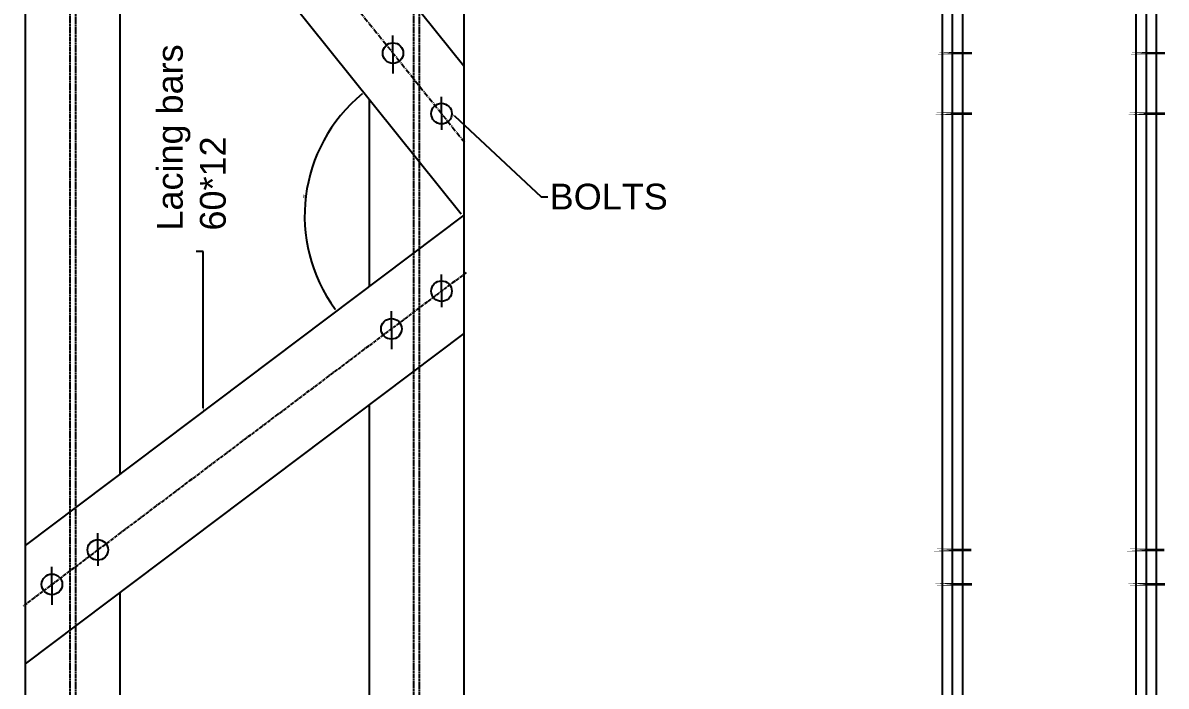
# Model space of a CAD drawing. Header units: millimetres. Extents: x 4395 to 7387, y 3075 to 7490.
# Drawn here: x 4432 to 5761, y 4733 to 5505 of the extents above; entities that cross this region are included whole.
import ezdxf
from ezdxf import colors
from ezdxf.entities.mleader import LeaderData, LeaderLine
from ezdxf.math import Vec2, Vec3

# ---------------------------------------------------------------- set-up
doc = ezdxf.new("R2010")
doc.units = ezdxf.units.MM
for name, pattern in [('ACAD_ISO02W100', [15, 12, -3]), ('CENTER', [50.8, 31.75, -6.35, 6.35, -6.35]), ('CENTER2', [28.575, 19.05, -3.175, 3.175, -3.175])]:
    doc.linetypes.add(name, pattern=pattern)
doc.styles.get("Standard").update_dxf_attribs({"font": 'arial.ttf'})
doc.dimstyles.new('ISO-25', dxfattribs={"dimtxt": 2.5, "dimasz": 2.5, "dimexe": 1.25, "dimexo": 0.625, "dimtad": 1, "dimtxsty": 'Standard', "dimcen": 2.5, "dimadec": 0, "dimazin": 0, "dimtfac": 1, "dimtmove": 0, "dimatfit": 3, "dimfxl": 1, "dimarcsym": 0})

# ---------------------------------------------------------------- blocks, each defined once
blk = doc.blocks.new('*D93')
at = {"color": 0, "lineweight": -2, "ltscale": 0.2, "transparency": 16777216}
blk.add_arc((4943.3, 5280.1), 184.1, 129.4847, 216.222, dxfattribs=at)
at = {"color": 0, "ltscale": 0.2, "transparency": 16777216}
for points in [[(4825.9, 5422.5), (4826.4, 5421.9), (4828.1, 5423.8)], [(4795.1, 5171.5), (4794.4, 5171), (4796.2, 5169.3)]]:
    blk.add_solid(points, dxfattribs=at)
at = {"layer": 'DEFPOINTS', "color": 0, "ltscale": 0.2, "transparency": 16777216}
for p in [(4434.4, 5915.1), (4772.4, 5348.6), (4941.4, 5282.4), (4944.4, 5280.9), (4434.4, 4896.6)]:
    blk.add_point(p, dxfattribs=at)
at = {"color": 0, "ltscale": 0.2, "transparency": 16777216, "insert": (4758.7, 5303.2), "char_height": 2.5, "attachment_point": 5, "rotation": 82.8533}
blk.add_mtext('88°', dxfattribs=at)
blk = doc.blocks.new('*U63')
at = {"color": 0, "linetype": 'CENTER2', "ltscale": 0.2, "transparency": 16777216}
blk.add_line((257.8, 194.3), (-257.8, -194.3), dxfattribs=at)
blk = doc.blocks.new('*U64')
at = {"color": 0, "linetype": 'CENTER2', "ltscale": 0.3, "transparency": 16777216}
blk.add_line((-235, 293.2), (235, -293.2), dxfattribs=at)

msp = doc.modelspace()

# ---------------------------------------------------------------- linework, layer by layer
at = {"ltscale": 0.2}
for p, q in [((4434.356, 6417.108), (4434.356, 4144.713)), ((4944.356, 6417.108), (4944.356, 4144.713)), ((5512.676, 4144.713), (5512.676, 6417.108)), ((5524.476, 4144.713), (5524.476, 6417.108)), ((5725.876, 6417.108), (5725.876, 4144.713)), ((5737.676, 6417.108), (5737.676, 4144.713)), ((5500.676, 6155.977), (5500.676, 4416.364)), ((5749.676, 4417.056), (5749.676, 6167.353)), ((4520.196, 5983.921), (4944.356, 5454.608)), ((4434.356, 5915.134), (4941.405, 5282.385)), ((4544.356, 5777.865), (4544.356, 4979.489)), ((4861.957, 5469.482), (4861.957, 5490.024)), ((4861.957, 5469.482), (4861.957, 5469.482)), ((4861.957, 5469.482), (4861.957, 5445.719)), ((4834.356, 5415.972), (4834.356, 5198.02)), ((4918.398, 5399.049), (4918.398, 5418.492)), ((4918.398, 5399.049), (4918.398, 5380.352)), ((4944.356, 5280.911), (4434.356, 4896.598)), ((4918.398, 5192.482), (4918.398, 5211.924)), ((4918.398, 5192.482), (4918.398, 5173.785)), ((4860.117, 5148.564), (4860.117, 5169.107)), ((4860.117, 5148.564), (4860.117, 5148.564)), ((4860.117, 5148.564), (4860.117, 5124.801)), ((4944.356, 5143.176), (4434.356, 4758.863)), ((4834.356, 5060.285), (4834.356, 5010.711)), ((4834.356, 5010.711), (4834.356, 4144.713)), ((4518.704, 4891.291), (4518.704, 4910.734)), ((4518.704, 4891.291), (4518.704, 4872.594)), ((4465.419, 4851.138), (4465.419, 4871.681)), ((4465.419, 4851.138), (4465.419, 4851.138)), ((4465.419, 4851.138), (4465.419, 4827.375)), ((4544.356, 4841.754), (4544.356, 4706.538))]:
    msp.add_line(p, q, dxfattribs=at)
at = {"linetype": 'ACAD_ISO02W100', "ltscale": 0.2}
for p, q in [((4486.139, 6388.607), (4486.102, 4116.322)), ((4885.91, 6388.607), (4885.85, 4117.049)), ((4492.629, 6369.835), (4492.618, 4097.472)), ((4892.4, 6369.835), (4892.475, 4097.886))]:
    msp.add_line(p, q, dxfattribs=at)
at = {"linetype": 'CENTER', "ltscale": 0.2, "const_width": 3}
for points in [[(5491.478, 5469.482), (5535.087, 5469.482), (5535.087, 5469.482), (5491.478, 5469.482)], [(5715.871, 5469.482), (5759.48, 5469.482), (5759.48, 5469.482), (5715.871, 5469.482)], [(5491.478, 5399.049), (5535.087, 5399.049), (5535.087, 5399.049), (5491.478, 5399.049)], [(5715.871, 5399.049), (5759.48, 5399.049), (5759.48, 5399.049), (5715.871, 5399.049)], [(5490.871, 4891.291), (5534.48, 4891.291), (5534.48, 4891.291), (5490.871, 4891.291)], [(5715.265, 4891.291), (5758.873, 4891.291), (5758.873, 4891.291), (5715.265, 4891.291)], [(5491.478, 4851.138), (5535.087, 4851.138), (5535.087, 4851.138), (5491.478, 4851.138)], [(5715.871, 4851.138), (5759.48, 4851.138), (5759.48, 4851.138), (5715.871, 4851.138)]]:
    msp.add_lwpolyline(points, close=True, dxfattribs=at)
at = {"ltscale": 0.2}
for centre in [(4861.957, 5469.482), (4918.398, 5399.049), (4918.398, 5192.482), (4860.117, 5148.564), (4518.704, 4891.291), (4465.419, 4851.138)]:
    msp.add_circle(centre, 12, dxfattribs=at)

# ---------------------------------------------------------------- block references
at = {"linetype": 'CENTER2', "ltscale": 0.3}
msp.add_blockref('*U64', (4710.078, 5659.012), dxfattribs=at)
at = {"linetype": 'CENTER2', "ltscale": 0.2}
msp.add_blockref('*U63', (4689.356, 5019.887), dxfattribs=at)

# ---------------------------------------------------------------- texts
at = {"linetype": 'CENTER', "ltscale": 0.2, "insert": (4587.437, 5262.994), "char_height": 30, "attachment_point": 1, "rotation": 90}
msp.add_mtext_dynamic_manual_height_columns('Lacing bars 60*12', width=284.00942, gutter_width=12.5, heights=[0], dxfattribs=at)

# ---------------------------------------------------------------- dimensions: what is measured, and where the dimension line sits
at = {"ltscale": 0.2}
dim = msp.add_angular_dim_2l(base=(4772.381, 5348.639), line1=((4944.356, 5280.911), (4434.356, 4896.598)), line2=((4434.356, 5915.134), (4941.405, 5282.385)), dimstyle='ISO-25', dxfattribs=at)
dim.commit()
dim.dimension.update_dxf_attribs({"geometry": '*D93', "text_midpoint": (4758.684, 5303.221)})

# ---------------------------------------------------------------- leaders
at = {"linetype": 'CENTER', "ltscale": 0.2}
ml = msp.add_multileader_mtext('Standard', dxfattribs=at)
ml.set_content('BOLTS', color=256)
ml.set_leader_properties()
ml.build(insert=Vec2(0, 0))
ctx = ml.context
ctx.base_point, ctx.char_height, ctx.plane_origin = Vec3(5042.135, 5302.249), 30, Vec3(4930.398, 5399.049)
notes = []
notes.append((ctx, [(0, (1, 1, 0), (5034.135, 5302.249), (1, 0), 8, [(0, [(4930.398, 5399.049)], 0, [])])]))
ctx.mtext.insert, ctx.mtext.flow_direction = Vec3(5044.135, 5317.504), 5
ml = msp.add_multileader_mtext('Standard', dxfattribs=at)
ml.set_content('', color=256)
ml.set_leader_properties()
ml.build(insert=Vec2(0, 0))
ctx = ml.context
ctx.base_point, ctx.plane_origin = Vec3(4629.23, 5238.782), Vec3(4641.23, 5052.489)
ctx.text_align_type = 2
notes.append((ctx, [(0, (1, 1, 0), (4641.23, 5238.782), (-1, 0), 8, [(0, [(4641.23, 5052.489)], 0, [])])]))
ctx.mtext.insert, ctx.mtext.alignment, ctx.mtext.flow_direction = Vec3(4631.23, 5240.782), 3, 5
for ctx, leaders in notes:
    for number, flags, end, landing, length, lines in leaders:
        leader = LeaderData()
        leader.index, (leader.has_last_leader_line, leader.has_dogleg_vector, leader.attachment_direction) = number, flags
        leader.last_leader_point, leader.dogleg_vector, leader.dogleg_length = Vec3(end), Vec3(landing), length
        for number, points, colour, breaks in lines:
            line = LeaderLine()
            line.index, line.vertices, line.color, line.breaks = number, Vec3.list(points), colors.encode_raw_color(colour), breaks
            leader.lines.append(line)
        ctx.leaders.append(leader)

doc.saveas('drawing.dxf')
